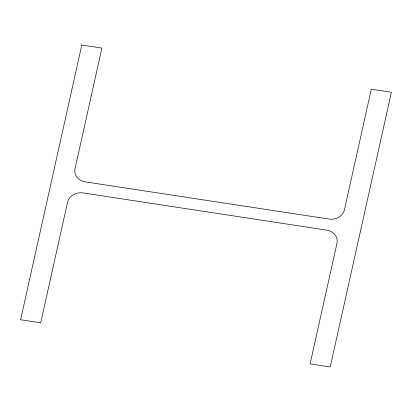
<?xml version="1.0" encoding="UTF-8"?>
<svg xmlns="http://www.w3.org/2000/svg" width="412" height="412" viewBox="0 0 412 412"><rect width="100%" height="100%" fill="white"/><g stroke="black" fill="none" stroke-linecap="round" stroke-linejoin="round"><path stroke-width="0.62" d="M81.792 45.032L20.6 319.733L40.7 322.802L67.563 202.21A13.081 11.397 -4.2 0 1 82.894 192.929L326.644 230.117A13.081 11.397 -4.2 0 1 336.97 243.312L310.107 363.904L330.208 366.968L391.4 92.267L371.3 89.198L344.437 209.79A13.081 11.397 -4.2 0 1 329.106 219.071L85.356 181.883A13.081 11.397 -4.2 0 1 75.03 168.688L101.893 48.096L81.792 45.032"/></g></svg>
